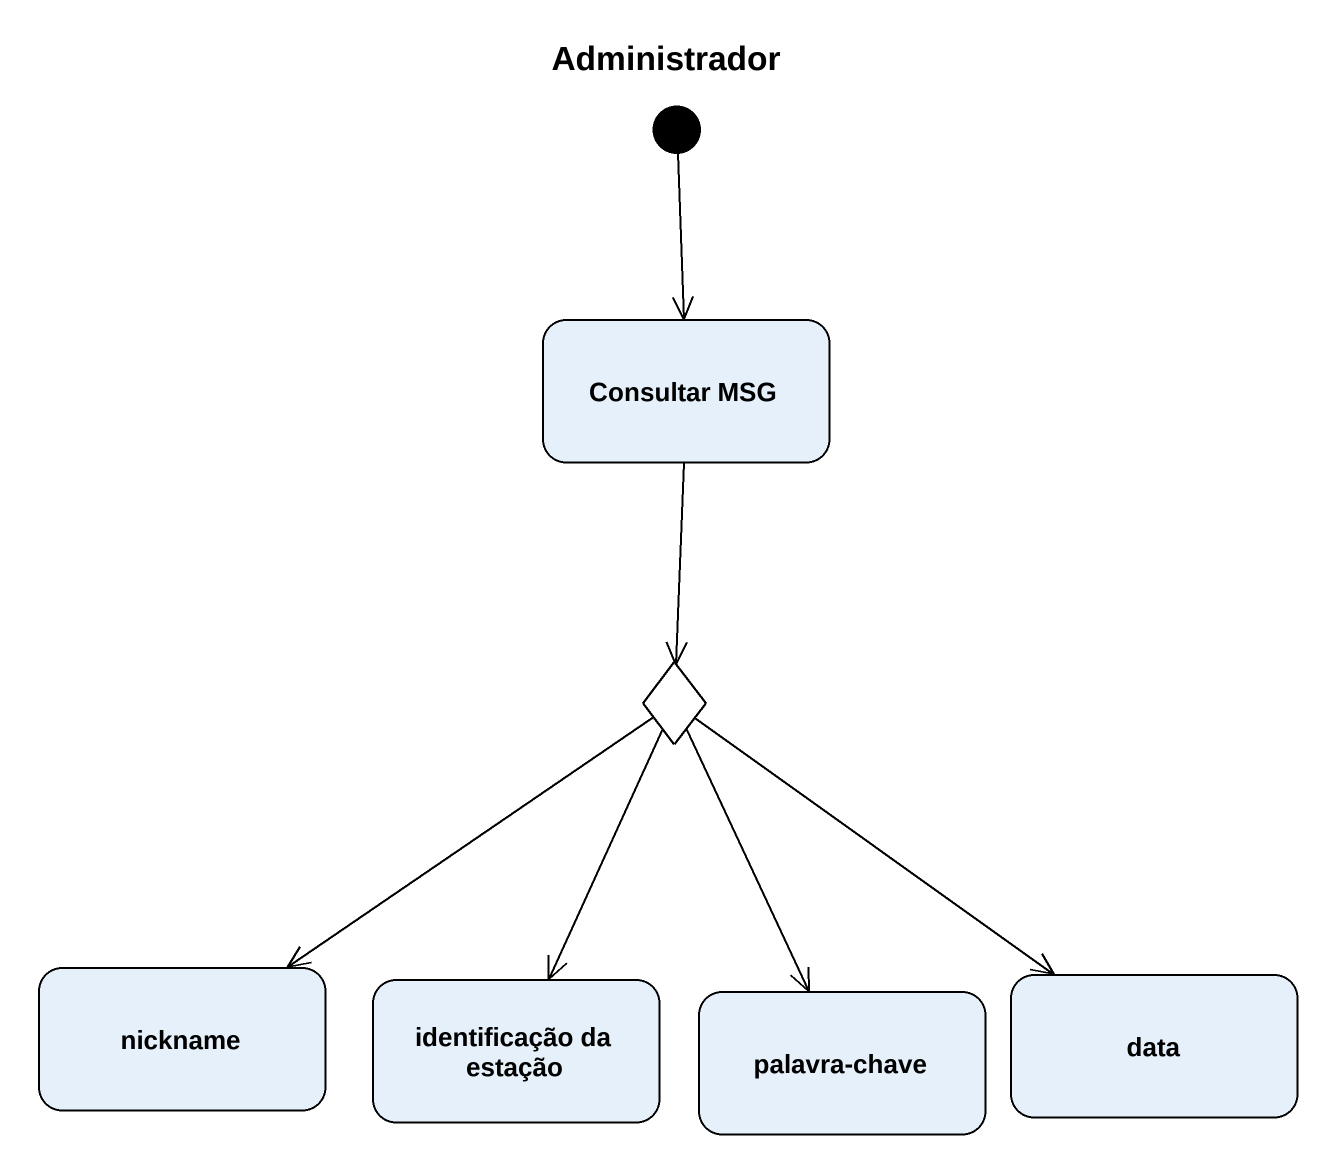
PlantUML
@startuml
title Administrador
hide empty description
state "Consultar MSG" as Consultar_MSG
state choice1 <<choice>>
state nickname
state "identificação da estação" as identificação_da_estação
state "palavra-chave" as palavra_chave
state data
[*] --> Consultar_MSG
Consultar_MSG --> choice1
choice1 --> nickname
choice1 --> identificação_da_estação
choice1 --> palavra_chave
choice1 --> data
@enduml
